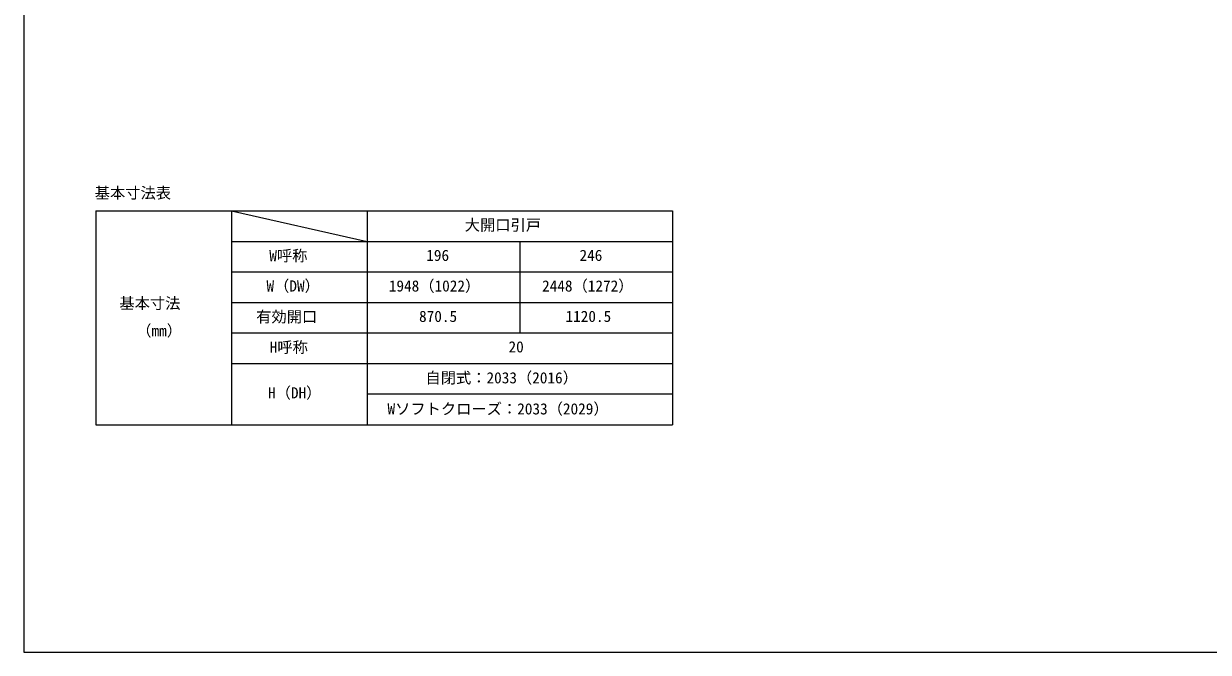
# Model space of a CAD drawing. Units: millimetres, scale not verified. Extents: x -525 to 525, y -783 to 779.
# Drawn here: x -525 to 173, y -783 to -412 of the extents above; entities that cross this region are included whole.
import ezdxf
from ezdxf.enums import TextEntityAlignment as Align

# ---------------------------------------------------------------- set-up
doc = ezdxf.new("R2010")
doc.units = ezdxf.units.MM
doc.header["$LTSCALE"] = 4
doc.layers.add('0-1_TABLE1', color=7, linetype='Continuous', lineweight=18)
doc.layers.add('0-2_USER1', color=3, linetype='Continuous')
doc.layers.add('0-8_YKK_ZWAK', color=7, linetype='Continuous')
doc.styles.add('ＭＳ ゴシック', font='')
doc.styles.get('ＭＳ ゴシック').set_extended_font_data('MS Gothic')

msp = doc.modelspace()

# ---------------------------------------------------------------- linework, layer by layer
at = {"layer": '0-1_TABLE1'}
for p, q in [((-482.5, -522.778), (-142.5, -522.778)), ((-482.5, -522.778), (-482.5, -648.949)), ((-402.5, -522.778), (-402.5, -648.949)), ((-322.5, -522.778), (-322.5, -648.949)), ((-142.5, -522.778), (-142.5, -648.949)), ((-402.5, -540.778), (-142.5, -540.778)), ((-232.5, -540.778), (-232.5, -594.778)), ((-402.5, -558.778), (-142.5, -558.778)), ((-402.5, -576.778), (-142.5, -576.778)), ((-402.5, -594.778), (-142.5, -594.778)), ((-402.5, -612.778), (-142.5, -612.778)), ((-322.5, -630.778), (-142.5, -630.778)), ((-482.5, -648.949), (-142.5, -648.949))]:
    msp.add_line(p, q, dxfattribs=at)
at = {"layer": '0-2_USER1'}
msp.add_line((-402.5, -522.778), (-322.5, -540.778), dxfattribs=at)
at = {"layer": '0-8_YKK_ZWAK'}
msp.add_line((-525, 746.7), (-525, -783.3), dxfattribs=at)
msp.add_lwpolyline([(-525, -783.3), (525, -783.3), (525, 746.7)], dxfattribs=at)

# ---------------------------------------------------------------- texts
at = {"layer": '0-1_TABLE1', "style": 'ＭＳ ゴシック'}
for s, p in [('大開口引戸', (-264.946, -536.381)), ('W呼称', (-380.193, -554.483)), ('196', (-287.651, -554.278)), ('246', (-197.293, -554.278)), ('W（DW）', (-381.855, -572.33)), ('1948（1022）', (-309.716, -572.33)), ('2448（1272）', (-219.358, -572.33)), ('基本寸法', (-468.58, -582.557)), ('有効開口', (-387.915, -590.508)), ('870.5', (-291.895, -590.278)), ('1120.5', (-205.551, -590.278)), ('（mm）', (-458.634, -598.733)), ('H呼称', (-379.938, -608.483)), ('20', (-239.148, -608.278)), ('自閉式：2033（2016）', (-288.136, -626.534)), ('H（DH）', (-380.935, -635.415)), ('Wソフトクローズ：2033（2029）', (-310.509, -644.875))]:
    msp.add_text(s, height=6.598, dxfattribs=at).set_placement(p, align=Align.BOTTOM_LEFT)
at = {"layer": '0-2_USER1', "style": 'ＭＳ ゴシック'}
msp.add_text('基本寸法表', height=6.598, dxfattribs=at).set_placement((-483.114, -517.415), align=Align.BOTTOM_LEFT)

doc.saveas('drawing.dxf')
